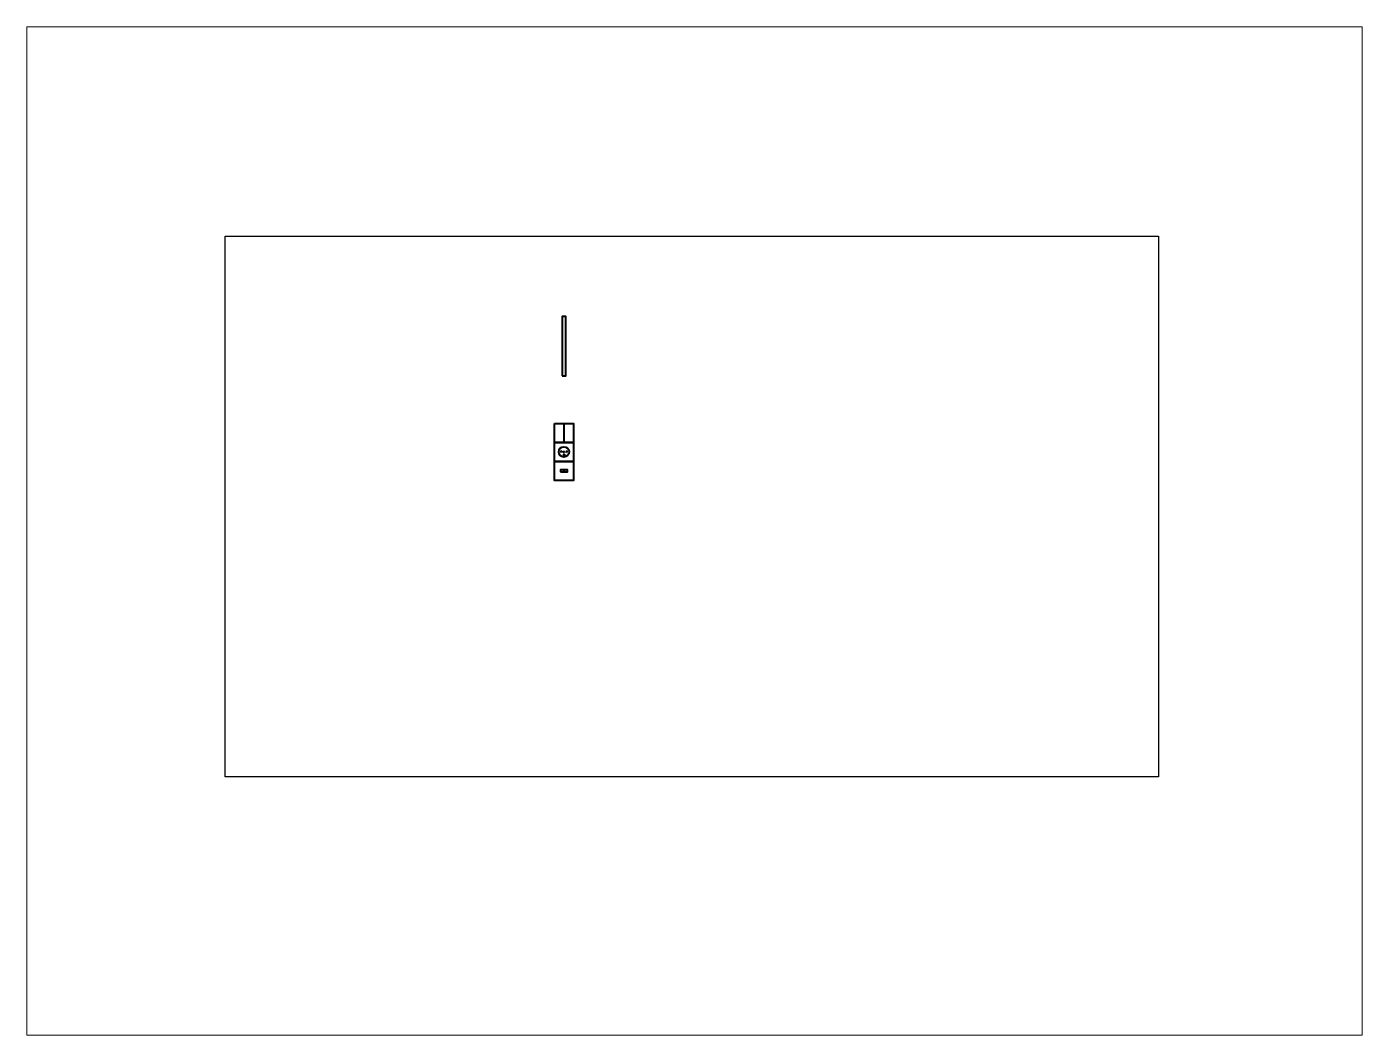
# Paper-space layout 'Layout2 (7)' of a CAD drawing. Header units: millimetres. Extents: x 0 to 388, y -3 to 290.
import ezdxf

# ---------------------------------------------------------------- set-up
doc = ezdxf.new("R2010")
doc.units = ezdxf.units.MM
doc.layers.add('A-dim-work', color=8, linetype='Continuous')
picture_1 = doc.add_image_def('image5.jpg', size_in_pixel=(3000, 1738))

psp = doc.layouts.new('Layout2 (7)')

# ---------------------------------------------------------------- linework, layer by layer
at = {"layer": 'A-dim-work', "color": 6, "lineweight": 40, "ltscale": 20}
for p, q in [((156.11, 174.57), (156.11, 169.04)), ((155.13, 166.41), (155.29, 166.58)), ((155.38, 166.16), (155.13, 166.41)), ((155.55, 166.32), (155.29, 166.58)), ((155.55, 166.32), (155.38, 166.16)), ((155.99, 165.61), (156.23, 165.61)), ((155.99, 165.61), (155.99, 165.24)), ((155.99, 165.24), (156.23, 165.24)), ((156.01, 166.16), (156.21, 166.4)), ((156.23, 165.61), (156.23, 165.24)), ((156.93, 166.58), (156.67, 166.32)), ((156.67, 166.32), (156.84, 166.16)), ((157.1, 166.41), (156.84, 166.16)), ((156.93, 166.58), (157.1, 166.41))]:
    psp.add_line(p, q, dxfattribs=at)
psp.add_lwpolyline([(155.59, 188.35), (156.63, 188.35), (156.63, 205.61), (155.59, 205.61), (155.59, 188.35)], dxfattribs=at)
for points in [[(153.35, 174.57), (158.87, 174.57), (158.87, 169.04), (153.35, 169.04)], [(153.35, 169.04), (158.87, 169.04), (158.87, 163.52), (153.35, 163.52)], [(153.35, 163.52), (158.87, 163.52), (158.87, 158), (153.35, 158)], [(155.08, 160.47), (156.08, 160.47), (156.08, 161.05), (155.08, 161.05)], [(156.15, 160.47), (157.14, 160.47), (157.14, 161.05), (156.15, 161.05)]]:
    psp.add_lwpolyline(points, close=True, dxfattribs=at)
for radius in [1.49, 0.154]:
    psp.add_circle((156.11, 166.28), radius, dxfattribs=at)

# ---------------------------------------------------------------- pictures from other files: only their frames are drawn
at = {"color": 7, "true_color": 0xffffff}
image = psp.add_image(picture_1, insert=(57.7, 71.88), size_in_units=(271.13, 157.08), dxfattribs=at)
image.dxf.flags = 7

# ---------------------------------------------------------------- viewports
at = {"layer": '0'}
psp.add_viewport(center=(194.04, 143.31), size=(388, 293), view_center_point=(15370.121, 4926.416), view_height=732.5, dxfattribs=at)

doc.saveas('drawing.dxf')
